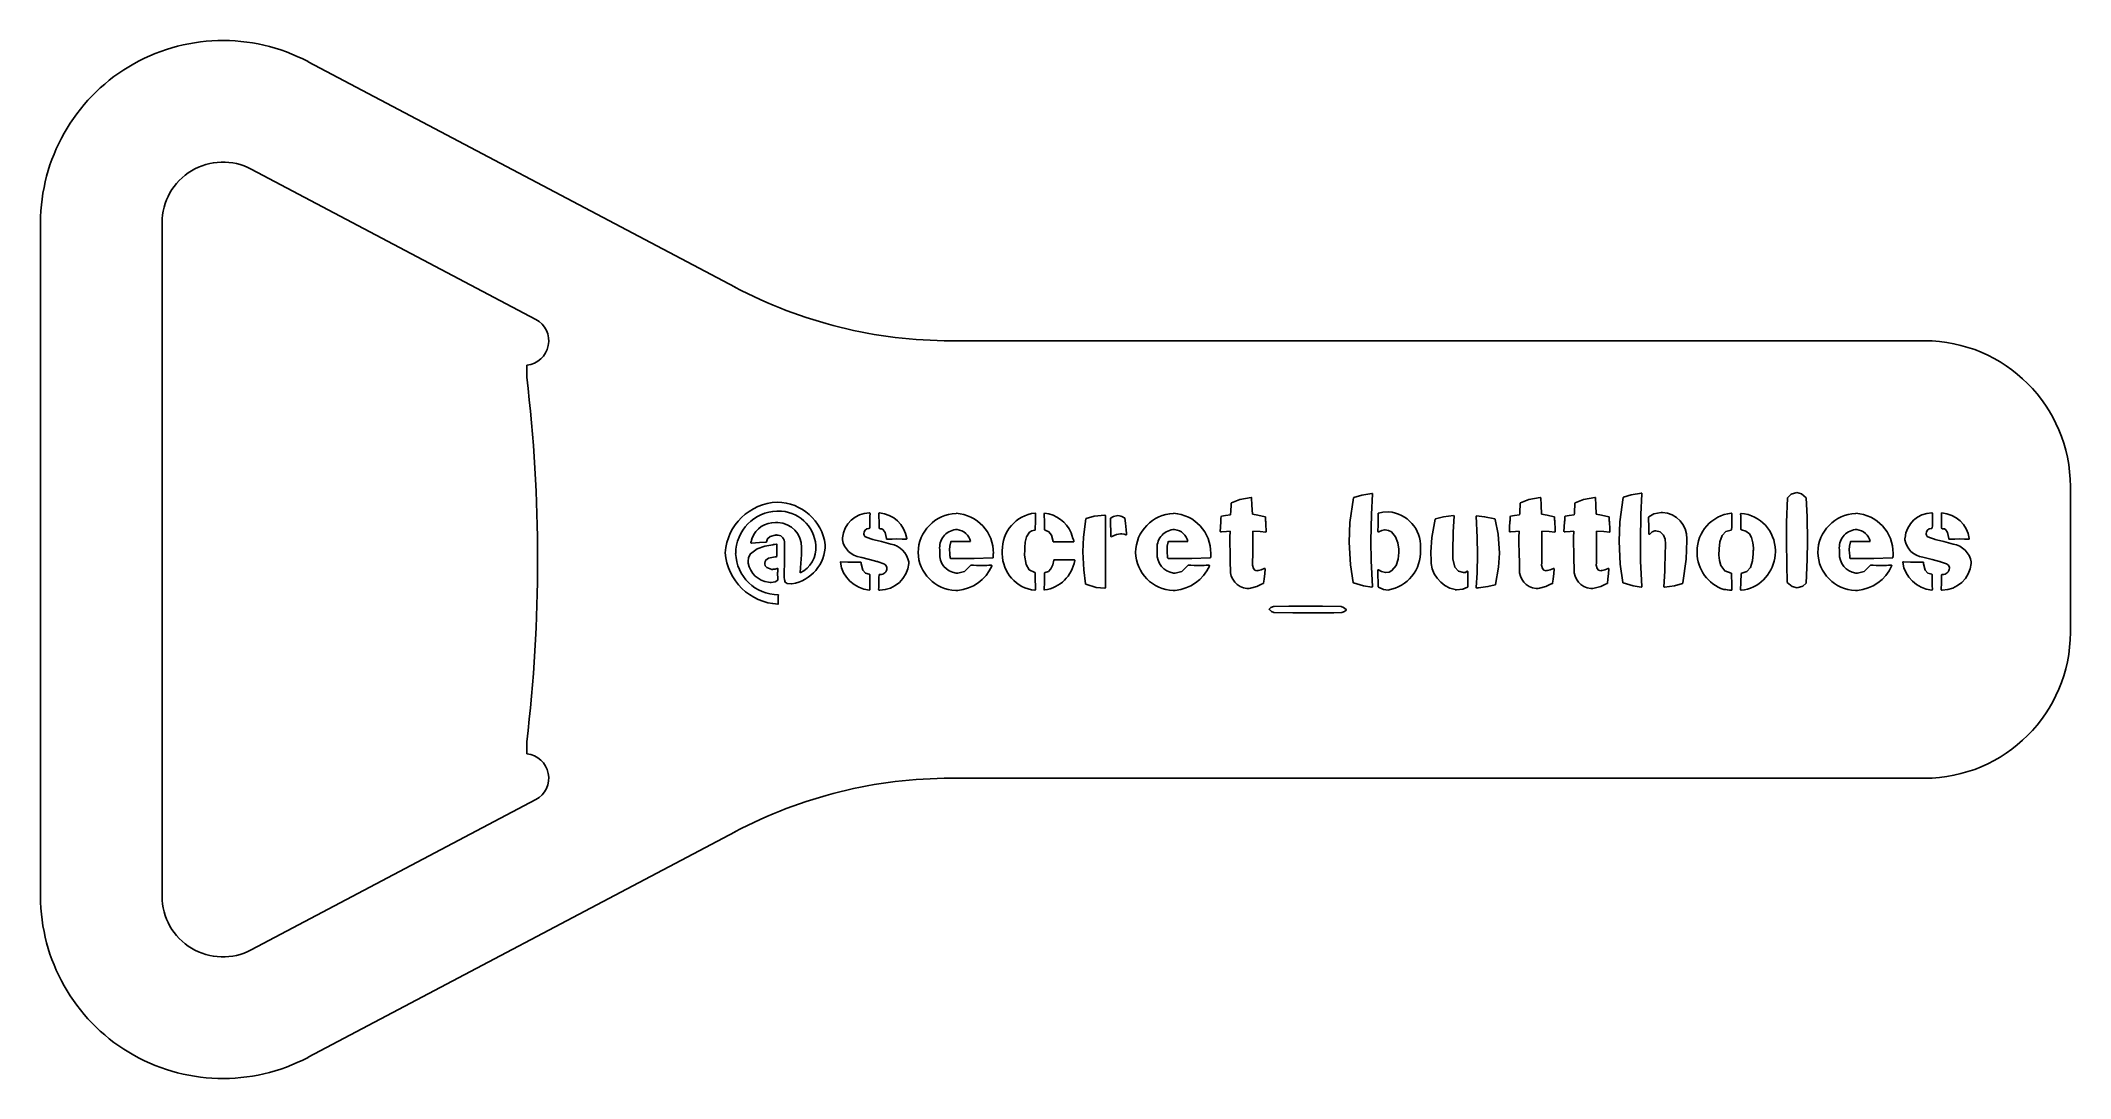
# Model space of a CAD drawing. Extents: x 2.55 to 5.84, y 8.37 to 10.05.
import ezdxf

# ---------------------------------------------------------------- set-up
doc = ezdxf.new("R2010")
doc.units = 0
doc.layers.get('0').update_dxf_attribs({"linetype": 'CONTINUOUS'})

msp = doc.modelspace()

# ---------------------------------------------------------------- linework, layer by layer
at = {"color": 7, "linetype": 'CONTINUOUS'}
for p, q in [((3.6792, 9.6469), (2.9878, 10.0121)), ((3.3566, 9.5947), (2.8958, 9.8381)), ((2.5546, 9.7511), (2.5546, 8.6603)), ((2.7514, 9.7511), (2.7514, 8.6603)), ((5.6057, 9.56), (4.0295, 9.56)), ((3.342, 9.501), (3.342, 9.5207)), ((4.6817, 9.3062), (4.681, 9.3055)), ((5.1182, 9.3066), (5.1175, 9.306)), ((5.3842, 9.3062), (5.384, 9.3058)), ((5.842, 9.0876), (5.842, 9.3238)), ((3.7472, 9.2841), (3.7484, 9.2841)), ((3.9123, 9.2802), (3.9123, 9.28)), ((4.1806, 9.2807), (4.1797, 9.2798)), ((4.2478, 9.2723), (4.2472, 9.2716)), ((4.279, 9.16), (4.279, 9.2768)), ((4.2872, 9.2711), (4.2879, 9.2434)), ((4.3043, 9.2759), (4.3046, 9.2759)), ((4.4672, 9.2757), (4.4665, 9.2748)), ((4.7206, 9.28), (4.7206, 9.2586)), ((4.8138, 9.2718), (4.8131, 9.2711)), ((4.8803, 9.2766), (4.8793, 9.2757)), ((4.9353, 9.2757), (4.9347, 9.2748)), ((5.0239, 9.2757), (5.0232, 9.2748)), ((5.1589, 9.2741), (5.1589, 9.2672)), ((5.1813, 9.2821), (5.1792, 9.2821)), ((5.633, 9.2802), (5.633, 9.28)), ((3.744, 9.2452), (3.745, 9.2452)), ((3.7488, 9.2654), (3.7447, 9.2654)), ((3.8533, 9.2392), (3.8533, 9.2377)), ((3.8535, 9.2406), (3.8535, 9.2408)), ((3.8877, 9.247), (3.8877, 9.2474)), ((3.8956, 9.2561), (3.8966, 9.2561)), ((3.8977, 9.2627), (3.8977, 9.2686)), ((3.9136, 9.2556), (3.9145, 9.2556)), ((4.0363, 9.2541), (4.039, 9.2541)), ((4.1645, 9.2531), (4.1647, 9.2531)), ((4.3884, 9.2541), (4.3912, 9.2541)), ((4.4661, 9.2504), (4.4672, 9.2504)), ((4.7313, 9.2536), (4.7322, 9.2536)), ((4.9342, 9.2504), (4.9353, 9.2504)), ((5.0228, 9.2504), (5.0239, 9.2504)), ((5.1594, 9.2575), (5.1594, 9.2509)), ((5.2209, 9.2365), (5.2209, 9.239)), ((5.2923, 9.2534), (5.2932, 9.2543)), ((5.2934, 9.2607), (5.2934, 9.267)), ((5.3084, 9.2607), (5.3084, 9.2545)), ((5.4934, 9.2541), (5.4961, 9.2541)), ((5.574, 9.2392), (5.574, 9.2377)), ((5.5742, 9.2406), (5.5742, 9.2408)), ((5.6084, 9.247), (5.6084, 9.2474)), ((5.6163, 9.2561), (5.6173, 9.2561)), ((5.6184, 9.2627), (5.6184, 9.2686)), ((5.6343, 9.2556), (5.6353, 9.2556)), ((3.7465, 9.2306), (3.7429, 9.2299)), ((3.7468, 9.2103), (3.7472, 9.211)), ((3.7472, 9.211), (3.7472, 9.2299)), ((3.7593, 9.2345), (3.7593, 9.2336)), ((3.7859, 9.1994), (3.7864, 9.2067)), ((3.7871, 9.2181), (3.7871, 9.2204)), ((4.0108, 9.216), (4.0108, 9.2215)), ((4.0279, 9.2078), (4.0288, 9.2071)), ((4.0975, 9.2112), (4.0975, 9.2153)), ((4.1121, 9.2199), (4.1121, 9.2149)), ((4.1483, 9.2128), (4.1483, 9.2162)), ((4.1485, 9.2194), (4.1485, 9.2249)), ((4.1952, 9.2342), (4.2273, 9.2342)), ((4.2189, 9.2049), (4.2029, 9.2049)), ((4.3629, 9.216), (4.3629, 9.2215)), ((4.38, 9.2078), (4.3809, 9.2071)), ((4.4497, 9.2112), (4.4497, 9.2153)), ((4.7541, 9.2222), (4.7541, 9.2172)), ((4.7896, 9.2215), (4.7896, 9.2249)), ((4.8418, 9.2067), (4.8418, 9.2185)), ((5.186, 9.2274), (5.186, 9.2231)), ((5.1863, 9.2313), (5.1863, 9.2292)), ((5.2374, 9.2187), (5.2374, 9.2167)), ((5.3283, 9.2185), (5.3283, 9.2147)), ((5.3285, 9.2244), (5.3285, 9.2212)), ((5.3642, 9.2181), (5.3642, 9.2204)), ((5.4679, 9.216), (5.4679, 9.2215)), ((5.485, 9.2078), (5.4859, 9.2071)), ((5.5547, 9.2112), (5.5547, 9.2153)), ((3.7274, 9.1987), (3.7274, 9.1996)), ((3.7482, 9.1807), (3.7482, 9.1832)), ((3.7484, 9.1857), (3.7484, 9.1907)), ((3.7586, 9.1857), (3.7586, 9.1818)), ((3.8824, 9.2014), (3.8767, 9.2014)), ((3.8833, 9.1985), (3.8833, 9.2005)), ((3.8975, 9.1689), (3.8975, 9.1809)), ((3.9123, 9.1727), (3.9123, 9.1648)), ((3.9143, 9.1814), (3.9134, 9.1814)), ((3.9252, 9.1928), (3.9252, 9.1919)), ((4.0401, 9.1837), (4.0374, 9.1837)), ((4.0868, 9.1962), (4.0705, 9.1962)), ((4.1816, 9.1848), (4.1806, 9.1839)), ((4.3923, 9.1837), (4.3896, 9.1837)), ((4.439, 9.1962), (4.4226, 9.1962)), ((4.4816, 9.1923), (4.4816, 9.1903)), ((4.5353, 9.1675), (4.536, 9.1737)), ((4.7215, 9.1889), (4.7211, 9.1889)), ((4.7331, 9.1846), (4.7327, 9.1846)), ((4.8607, 9.1844), (4.8591, 9.1844)), ((4.8659, 9.1616), (4.8659, 9.186)), ((4.9497, 9.1923), (4.9497, 9.1903)), ((5.0034, 9.1675), (5.0041, 9.1737)), ((5.0383, 9.1923), (5.0383, 9.1903)), ((5.092, 9.1675), (5.0927, 9.1737)), ((5.2932, 9.1762), (5.2932, 9.1828)), ((5.3096, 9.1837), (5.3087, 9.1828)), ((5.4973, 9.1837), (5.4945, 9.1837)), ((5.544, 9.1962), (5.5276, 9.1962)), ((5.6031, 9.2014), (5.5975, 9.2014)), ((5.604, 9.1985), (5.604, 9.2005)), ((5.6182, 9.1689), (5.6182, 9.1809)), ((5.633, 9.1727), (5.633, 9.1648)), ((5.635, 9.1814), (5.6341, 9.1814)), ((5.646, 9.1928), (5.646, 9.1919)), ((3.749, 9.1347), (3.749, 9.14)), ((3.7707, 9.1664), (3.7714, 9.1664)), ((3.9127, 9.1561), (3.9136, 9.1561)), ((4.0367, 9.1557), (4.0399, 9.1557)), ((4.3889, 9.1557), (4.3921, 9.1557)), ((4.5321, 9.1655), (4.5348, 9.1666)), ((4.7208, 9.1662), (4.7208, 9.1618)), ((4.8454, 9.1568), (4.8475, 9.1568)), ((5.0002, 9.1655), (5.003, 9.1666)), ((5.0888, 9.1655), (5.0915, 9.1666)), ((5.2864, 9.1566), (5.2861, 9.1566)), ((5.2936, 9.1568), (5.2936, 9.1634)), ((5.4939, 9.1557), (5.497, 9.1557)), ((5.6334, 9.1561), (5.6343, 9.1561)), ((4.5519, 9.1197), (4.5521, 9.1197)), ((4.6066, 9.1192), (4.6339, 9.1192)), ((4.6623, 9.1201), (4.6621, 9.1201)), ((3.342, 8.8907), (3.342, 8.9104)), ((4.0295, 8.8514), (5.6057, 8.8514)), ((2.8958, 8.5733), (3.3566, 8.8167)), ((2.9878, 8.3993), (3.6792, 8.7645))]:
    msp.add_line(p, q, dxfattribs=at)
at = {"color": 7, "linetype": 'CONTINUOUS', "flags": 128}
for points in [[(4.515, 9.3064), (4.4967, 9.3029), (4.4831, 9.2973)], [(4.5171, 9.2789), (4.5165, 9.2938), (4.5159, 9.3055)], [(4.681, 9.3055), (4.6752, 9.2656), (4.6739, 9.234)], [(4.7108, 9.3128), (4.6943, 9.31), (4.6817, 9.3062)], [(4.709, 9.2358), (4.71, 9.2784), (4.7117, 9.3119)], [(4.9832, 9.3064), (4.9649, 9.3029), (4.9513, 9.2973)], [(4.9852, 9.2789), (4.9847, 9.2938), (4.9841, 9.3055)], [(5.0717, 9.3064), (5.0534, 9.3029), (5.0398, 9.2973)], [(5.0738, 9.2789), (5.0732, 9.2938), (5.0726, 9.3055)], [(5.1175, 9.306), (5.1122, 9.2667), (5.1109, 9.2356)], [(5.1471, 9.3133), (5.1307, 9.3104), (5.1182, 9.3066)], [(5.1455, 9.2358), (5.1463, 9.2787), (5.148, 9.3123)], [(5.384, 9.3058), (5.3823, 9.2658), (5.3819, 9.2345)], [(5.3988, 9.3142), (5.3896, 9.3114), (5.3842, 9.3062)], [(5.4138, 9.3058), (5.4064, 9.3123), (5.3988, 9.3142)], [(5.4161, 9.2354), (5.4154, 9.2748), (5.4138, 9.3058)], [(3.8977, 9.2686), (3.8978, 9.2751), (3.8979, 9.2802)], [(3.9123, 9.28), (3.9124, 9.2735), (3.9125, 9.2684)], [(4.1656, 9.2541), (4.1657, 9.2686), (4.1661, 9.28)], [(4.1797, 9.2798), (4.1803, 9.2654), (4.1806, 9.2541)], [(4.2472, 9.2716), (4.2437, 9.2417), (4.2428, 9.2181)], [(4.2781, 9.2777), (4.2609, 9.2761), (4.2478, 9.2723)], [(4.2993, 9.2768), (4.2924, 9.2752), (4.2875, 9.2725)], [(4.3046, 9.2759), (4.3017, 9.2767), (4.2993, 9.2768)], [(4.3077, 9.2743), (4.3059, 9.2753), (4.3043, 9.2759)], [(4.3098, 9.2734), (4.3086, 9.2739), (4.3077, 9.2743)], [(4.3127, 9.2536), (4.3118, 9.2643), (4.3105, 9.2727)], [(4.4663, 9.2709), (4.4662, 9.2688), (4.4661, 9.2672)], [(4.4665, 9.2748), (4.4663, 9.2726), (4.4663, 9.2709)], [(4.4818, 9.2782), (4.4736, 9.277), (4.4672, 9.2757)], [(4.482, 9.2825), (4.4819, 9.2801), (4.4818, 9.2782)], [(4.4822, 9.2871), (4.4821, 9.2845), (4.482, 9.2825)], [(4.4827, 9.2964), (4.4825, 9.2912), (4.4822, 9.2871)], [(4.4831, 9.2973), (4.4828, 9.2968), (4.4827, 9.2964)], [(4.5376, 9.275), (4.5261, 9.2775), (4.5171, 9.2789)], [(4.5385, 9.2702), (4.5384, 9.2724), (4.5383, 9.2741)], [(4.7213, 9.2809), (4.7209, 9.2808), (4.7207, 9.2806), (4.7206, 9.28)], [(4.7381, 9.283), (4.7286, 9.2823), (4.7213, 9.2809)], [(4.8131, 9.2711), (4.8076, 9.2414), (4.8062, 9.2176)], [(4.8431, 9.2768), (4.8266, 9.2746), (4.8138, 9.2718)], [(4.8418, 9.2185), (4.8423, 9.2507), (4.8441, 9.2759)], [(4.8793, 9.2757), (4.8813, 9.2411), (4.8818, 9.214)], [(4.9097, 9.2714), (4.8933, 9.2749), (4.8803, 9.2766)], [(4.9172, 9.2158), (4.915, 9.2467), (4.9103, 9.2707)], [(4.9344, 9.2709), (4.9344, 9.2688), (4.9342, 9.2672)], [(4.9347, 9.2748), (4.9345, 9.2726), (4.9344, 9.2709)], [(4.9499, 9.2782), (4.9417, 9.277), (4.9353, 9.2757)], [(4.9502, 9.2825), (4.9501, 9.2801), (4.9499, 9.2782)], [(4.9503, 9.2871), (4.9502, 9.2845), (4.9502, 9.2825)], [(4.9508, 9.2964), (4.9506, 9.2912), (4.9503, 9.2871)], [(4.9513, 9.2973), (4.9509, 9.2968), (4.9508, 9.2964)], [(5.0057, 9.275), (4.9943, 9.2775), (4.9852, 9.2789)], [(5.0066, 9.2702), (5.0065, 9.2724), (5.0064, 9.2741)], [(5.023, 9.2709), (5.0229, 9.2688), (5.0228, 9.2672)], [(5.0232, 9.2748), (5.023, 9.2726), (5.023, 9.2709)], [(5.0385, 9.2782), (5.0303, 9.277), (5.0239, 9.2757)], [(5.0387, 9.2825), (5.0386, 9.2801), (5.0385, 9.2782)], [(5.0389, 9.2871), (5.0388, 9.2845), (5.0387, 9.2825)], [(5.0394, 9.2964), (5.0392, 9.2912), (5.0389, 9.2871)], [(5.0398, 9.2973), (5.0395, 9.2968), (5.0394, 9.2964)], [(5.0943, 9.275), (5.0828, 9.2775), (5.0738, 9.2789)], [(5.0952, 9.2702), (5.0951, 9.2724), (5.095, 9.2741)], [(5.1591, 9.2748), (5.159, 9.2744), (5.1589, 9.2741)], [(5.1792, 9.2821), (5.1673, 9.2798), (5.1591, 9.2748)], [(5.2934, 9.267), (5.2935, 9.2742), (5.2936, 9.2798)], [(5.3078, 9.2796), (5.308, 9.276), (5.308, 9.2732)], [(5.308, 9.2732), (5.3083, 9.2662), (5.3084, 9.2607)], [(5.6184, 9.2686), (5.6185, 9.2751), (5.6186, 9.2802)], [(5.633, 9.28), (5.6331, 9.2735), (5.6332, 9.2684)], [(3.7067, 9.2404), (3.7063, 9.2386), (3.706, 9.2372)], [(3.7304, 9.2342), (3.7319, 9.2394), (3.7359, 9.2429), (3.744, 9.2452)], [(3.745, 9.2452), (3.7458, 9.2454), (3.7465, 9.2454)], [(3.8535, 9.2408), (3.8533, 9.24), (3.8533, 9.2392)], [(3.9009, 9.2386), (3.893, 9.2412), (3.8894, 9.2432), (3.8882, 9.245), (3.8877, 9.247)], [(3.8975, 9.257), (3.8976, 9.2602), (3.8977, 9.2627)], [(3.9045, 9.2377), (3.9025, 9.2382), (3.9009, 9.2386)], [(3.9316, 9.2308), (3.9165, 9.235), (3.9045, 9.2377)], [(3.9125, 9.2684), (3.9126, 9.2618), (3.9127, 9.2566)], [(3.9145, 9.2556), (3.9171, 9.2552), (3.9193, 9.2538), (3.9223, 9.2496), (3.9243, 9.2395)], [(3.9252, 9.2386), (3.934, 9.2389), (3.941, 9.239)], [(3.941, 9.239), (3.9498, 9.2388), (3.9567, 9.2386)], [(3.9567, 9.2386), (3.9571, 9.2387), (3.9574, 9.239), (3.9576, 9.2397)], [(4.1485, 9.2249), (4.149, 9.2338), (4.1512, 9.2425), (4.1563, 9.2498), (4.1601, 9.2521), (4.1645, 9.2531)], [(4.1816, 9.2531), (4.1877, 9.2507), (4.1916, 9.2452), (4.1943, 9.2349)], [(4.2266, 9.2399), (4.2248, 9.245), (4.2234, 9.2491)], [(4.2282, 9.2354), (4.2272, 9.2379), (4.2266, 9.2399)], [(4.2893, 9.2427), (4.297, 9.2463), (4.3036, 9.2474)], [(4.3036, 9.2474), (4.3048, 9.2473), (4.3057, 9.2472)], [(4.3057, 9.2472), (4.3094, 9.2466), (4.3121, 9.2454)], [(4.3121, 9.2454), (4.3125, 9.2452), (4.3127, 9.2452), (4.3129, 9.2452), (4.3131, 9.2454), (4.3132, 9.2457), (4.3132, 9.2461)], [(4.313, 9.2497), (4.3129, 9.2519), (4.3127, 9.2536)], [(4.3132, 9.2461), (4.313, 9.2481), (4.313, 9.2497)], [(4.4661, 9.2672), (4.4653, 9.2583), (4.4651, 9.2513)], [(4.4672, 9.2504), (4.475, 9.2512), (4.4811, 9.2516)], [(4.4811, 9.2516), (4.4807, 9.2415), (4.4806, 9.2336)], [(4.518, 9.2304), (4.5178, 9.2423), (4.5178, 9.2518)], [(4.5178, 9.2518), (4.5295, 9.2509), (4.5387, 9.2499)], [(4.5387, 9.2666), (4.5385, 9.2686), (4.5385, 9.2702)], [(4.5391, 9.2586), (4.539, 9.2631), (4.5387, 9.2666)], [(4.5387, 9.2499), (4.5391, 9.2501), (4.5393, 9.2503), (4.5394, 9.2509)], [(4.5394, 9.2509), (4.5392, 9.2552), (4.5391, 9.2586)], [(4.7206, 9.2586), (4.7205, 9.2545), (4.7204, 9.2513)], [(4.7218, 9.2504), (4.7269, 9.2528), (4.7313, 9.2536)], [(4.7322, 9.2536), (4.7375, 9.2529), (4.7422, 9.2506), (4.7491, 9.2426), (4.7528, 9.2327), (4.7541, 9.2222)], [(4.9342, 9.2672), (4.9335, 9.2583), (4.9333, 9.2513)], [(4.9353, 9.2504), (4.9431, 9.2512), (4.9492, 9.2516)], [(4.9492, 9.2516), (4.9488, 9.2415), (4.9488, 9.2336)], [(4.9859, 9.2518), (4.9976, 9.2509), (5.0069, 9.2499)], [(4.9861, 9.2304), (4.986, 9.2423), (4.9859, 9.2518)], [(5.0069, 9.2666), (5.0067, 9.2686), (5.0066, 9.2702)], [(5.0073, 9.2586), (5.0072, 9.2631), (5.0069, 9.2666)], [(5.0069, 9.2499), (5.0072, 9.2501), (5.0074, 9.2503), (5.0075, 9.2509)], [(5.0075, 9.2509), (5.0073, 9.2552), (5.0073, 9.2586)], [(5.0228, 9.2672), (5.022, 9.2583), (5.0218, 9.2513)], [(5.0239, 9.2504), (5.0317, 9.2512), (5.0378, 9.2516)], [(5.0378, 9.2516), (5.0374, 9.2415), (5.0373, 9.2336)], [(5.0745, 9.2518), (5.0862, 9.2509), (5.0954, 9.2499)], [(5.0747, 9.2304), (5.0745, 9.2423), (5.0745, 9.2518)], [(5.0954, 9.2666), (5.0952, 9.2686), (5.0952, 9.2702)], [(5.0958, 9.2586), (5.0957, 9.2631), (5.0954, 9.2666)], [(5.0954, 9.2499), (5.0958, 9.2501), (5.096, 9.2503), (5.0961, 9.2509)], [(5.0961, 9.2509), (5.0959, 9.2552), (5.0958, 9.2586)], [(5.1589, 9.2672), (5.159, 9.2637), (5.1591, 9.2609)], [(5.1591, 9.2609), (5.1593, 9.259), (5.1594, 9.2575)], [(5.1594, 9.2509), (5.1593, 9.2489), (5.1591, 9.2474)], [(5.1608, 9.2467), (5.1648, 9.2503), (5.1687, 9.252)], [(5.1687, 9.252), (5.1699, 9.2521), (5.1708, 9.2522)], [(5.1708, 9.2522), (5.1777, 9.2504), (5.1828, 9.2452), (5.1854, 9.2385), (5.1863, 9.2313)], [(5.2729, 9.2231), (5.274, 9.2342), (5.278, 9.2445), (5.284, 9.2508), (5.2923, 9.2534)], [(5.2932, 9.2543), (5.2934, 9.2579), (5.2934, 9.2607)], [(5.3094, 9.2536), (5.3163, 9.2518), (5.322, 9.2474), (5.3256, 9.2411), (5.3278, 9.2329), (5.3285, 9.2244)], [(5.5742, 9.2408), (5.574, 9.24), (5.574, 9.2392)], [(5.6216, 9.2386), (5.6137, 9.2412), (5.6101, 9.2432), (5.6089, 9.245), (5.6084, 9.247)], [(5.6182, 9.257), (5.6184, 9.2602), (5.6184, 9.2627)], [(5.6252, 9.2377), (5.6232, 9.2382), (5.6216, 9.2386)], [(5.6523, 9.2308), (5.6372, 9.235), (5.6252, 9.2377)], [(5.6332, 9.2684), (5.6333, 9.2618), (5.6334, 9.2566)], [(5.6353, 9.2556), (5.6378, 9.2552), (5.64, 9.2538), (5.643, 9.2496), (5.645, 9.2395)], [(5.646, 9.2386), (5.6548, 9.2389), (5.6617, 9.239)], [(5.6617, 9.239), (5.6705, 9.2388), (5.6774, 9.2386)], [(5.6774, 9.2386), (5.6778, 9.2387), (5.6781, 9.239), (5.6783, 9.2397)], [(3.7406, 9.2297), (3.7275, 9.2273), (3.7149, 9.223), (3.7044, 9.215), (3.7012, 9.2091), (3.7003, 9.2026)], [(3.7051, 9.2336), (3.7049, 9.2331), (3.7049, 9.2329), (3.7049, 9.2327), (3.7051, 9.2325), (3.7053, 9.2324), (3.7058, 9.2324)], [(3.7058, 9.2361), (3.7055, 9.2347), (3.7051, 9.2336)], [(3.706, 9.2372), (3.7058, 9.2366), (3.7058, 9.2361)], [(3.7058, 9.2324), (3.719, 9.2332), (3.7295, 9.2336)], [(3.7274, 9.1996), (3.7278, 9.2024), (3.7291, 9.2048), (3.7336, 9.2079), (3.7445, 9.2101)], [(3.7429, 9.2299), (3.7416, 9.2298), (3.7406, 9.2297)], [(3.7445, 9.2101), (3.7458, 9.2102), (3.7468, 9.2103)], [(3.7595, 9.2155), (3.7592, 9.1988), (3.7586, 9.1857)], [(3.7593, 9.2336), (3.7594, 9.2235), (3.7595, 9.2155)], [(3.7864, 9.2067), (3.787, 9.2131), (3.7871, 9.2181)], [(3.7869, 9.2229), (3.787, 9.2241), (3.7871, 9.2251)], [(3.7871, 9.2204), (3.787, 9.2218), (3.7869, 9.2229)], [(3.8822, 9.2094), (3.8972, 9.2055), (3.9091, 9.2026)], [(4.0285, 9.2345), (4.0271, 9.2271), (4.0267, 9.2212)], [(4.0267, 9.2212), (4.0269, 9.2157), (4.0274, 9.2115)], [(4.0274, 9.2115), (4.0276, 9.2104), (4.0276, 9.2096)], [(4.0276, 9.2096), (4.0277, 9.2086), (4.0279, 9.2078)], [(4.0288, 9.2071), (4.0667, 9.2073), (4.0964, 9.2083)], [(4.0606, 9.2347), (4.0432, 9.235), (4.0294, 9.2351)], [(4.0973, 9.209), (4.0975, 9.2102), (4.0975, 9.2112)], [(4.1483, 9.2162), (4.1484, 9.218), (4.1485, 9.2194)], [(4.1647, 9.1848), (4.1558, 9.189), (4.1505, 9.1974), (4.1483, 9.2128)], [(4.1943, 9.2349), (4.1944, 9.2346), (4.1946, 9.2343), (4.1952, 9.2342)], [(4.2029, 9.2049), (4.1992, 9.205), (4.1964, 9.2051)], [(4.2284, 9.2051), (4.2231, 9.2049), (4.2189, 9.2049)], [(4.2273, 9.2342), (4.2278, 9.2344), (4.2281, 9.2346), (4.2282, 9.2354)], [(4.2428, 9.2181), (4.2441, 9.189), (4.2469, 9.1664)], [(4.3807, 9.2345), (4.3793, 9.2271), (4.3789, 9.2212)], [(4.3789, 9.2212), (4.379, 9.2157), (4.3795, 9.2115)], [(4.3795, 9.2115), (4.3797, 9.2104), (4.3798, 9.2096)], [(4.3798, 9.2096), (4.3799, 9.2086), (4.38, 9.2078)], [(4.3809, 9.2071), (4.4188, 9.2073), (4.4486, 9.2083)], [(4.4128, 9.2347), (4.3953, 9.235), (4.3816, 9.2351)], [(4.4495, 9.209), (4.4496, 9.2102), (4.4497, 9.2112)], [(4.4806, 9.2336), (4.4809, 9.2153), (4.4813, 9.201)], [(4.5175, 9.1989), (4.5179, 9.2165), (4.518, 9.2304)], [(4.6739, 9.234), (4.6758, 9.1971), (4.6801, 9.1684)], [(4.7115, 9.162), (4.7095, 9.2033), (4.709, 9.2358)], [(4.7541, 9.2172), (4.7531, 9.2064), (4.7498, 9.1962), (4.7432, 9.1877), (4.7385, 9.1853), (4.7331, 9.1846)], [(4.8062, 9.2176), (4.8063, 9.2125), (4.8065, 9.2085)], [(4.8591, 9.1844), (4.8509, 9.187), (4.8451, 9.1935), (4.8418, 9.2067)], [(4.8818, 9.214), (4.8812, 9.184), (4.8796, 9.1605)], [(4.911, 9.165), (4.916, 9.1933), (4.9172, 9.2158)], [(4.9488, 9.2336), (4.949, 9.2153), (4.9495, 9.201)], [(4.9857, 9.1989), (4.986, 9.2165), (4.9861, 9.2304)], [(5.0373, 9.2336), (5.0376, 9.2153), (5.038, 9.201)], [(5.0742, 9.1989), (5.0746, 9.2165), (5.0747, 9.2304)], [(5.1109, 9.2356), (5.1127, 9.198), (5.117, 9.1687)], [(5.1478, 9.1618), (5.1459, 9.2032), (5.1455, 9.2358)], [(5.1858, 9.219), (5.185, 9.1868), (5.1835, 9.1616)], [(5.186, 9.2231), (5.1859, 9.2208), (5.1858, 9.219)], [(5.1863, 9.2292), (5.1862, 9.2282), (5.186, 9.2274)], [(5.2143, 9.1677), (5.2197, 9.2061), (5.2209, 9.2365)], [(5.2727, 9.2128), (5.2728, 9.2164), (5.2731, 9.2192)], [(5.2923, 9.1837), (5.2822, 9.1875), (5.2757, 9.1961), (5.2734, 9.2043), (5.2727, 9.2128)], [(5.2731, 9.2192), (5.273, 9.2214), (5.2729, 9.2231)], [(5.3283, 9.2147), (5.3273, 9.2035), (5.3237, 9.193), (5.3178, 9.1865), (5.3096, 9.1837)], [(5.3285, 9.2212), (5.3284, 9.2197), (5.3283, 9.2185)], [(5.3819, 9.2345), (5.3825, 9.1976), (5.3835, 9.1687)], [(5.4138, 9.1675), (5.4156, 9.2055), (5.4161, 9.2354)], [(5.4857, 9.2345), (5.4842, 9.2271), (5.4838, 9.2212)], [(5.4838, 9.2212), (5.484, 9.2157), (5.4845, 9.2115)], [(5.4845, 9.2115), (5.4847, 9.2104), (5.4847, 9.2096)], [(5.4847, 9.2096), (5.4848, 9.2086), (5.485, 9.2078)], [(5.4859, 9.2071), (5.5238, 9.2073), (5.5535, 9.2083)], [(5.5178, 9.2347), (5.5003, 9.235), (5.4866, 9.2351)], [(5.5544, 9.209), (5.5546, 9.2102), (5.5547, 9.2112)], [(5.6029, 9.2094), (5.6179, 9.2055), (5.6298, 9.2026)], [(3.7003, 9.2026), (3.7004, 9.2009), (3.7005, 9.1996)], [(3.739, 9.1896), (3.7305, 9.1926), (3.7282, 9.1952), (3.7274, 9.1987)], [(3.7379, 9.1687), (3.7441, 9.1697), (3.7484, 9.1721)], [(3.7411, 9.1898), (3.7399, 9.1897), (3.739, 9.1896)], [(3.7475, 9.1912), (3.744, 9.1902), (3.7411, 9.1898)], [(3.7484, 9.1907), (3.7483, 9.1912), (3.7482, 9.1913), (3.7481, 9.1914), (3.7479, 9.1915), (3.7478, 9.1915), (3.7475, 9.1912)], [(3.7482, 9.1832), (3.7482, 9.1846), (3.7484, 9.1857)], [(3.7488, 9.1727), (3.7483, 9.1772), (3.7482, 9.1807)], [(3.7484, 9.1721), (3.7487, 9.1724), (3.7488, 9.1727)], [(3.7586, 9.1818), (3.7589, 9.1769), (3.7593, 9.173)], [(3.7597, 9.1723), (3.7598, 9.1705), (3.7606, 9.1689), (3.7619, 9.1677), (3.7635, 9.1669), (3.7707, 9.1664)], [(3.7848, 9.1839), (3.7852, 9.1926), (3.7859, 9.1994)], [(3.8767, 9.2014), (3.8622, 9.2016), (3.8508, 9.2021)], [(3.8966, 9.1818), (3.8903, 9.1838), (3.886, 9.1886), (3.8833, 9.1985)], [(3.9091, 9.2026), (3.9096, 9.2024), (3.91, 9.2024)], [(3.91, 9.2024), (3.9105, 9.2023), (3.9109, 9.2021)], [(3.9109, 9.2021), (3.9204, 9.1986), (3.9237, 9.1964), (3.9252, 9.1928)], [(3.9125, 9.1807), (3.9123, 9.1763), (3.9123, 9.1727)], [(3.9605, 9.1992), (3.9607, 9.2006), (3.9608, 9.2017)], [(4.0606, 9.1962), (4.0508, 9.1864), (4.0401, 9.1837)], [(4.0613, 9.1964), (4.0609, 9.1964), (4.0606, 9.1962)], [(4.0705, 9.1962), (4.0653, 9.1963), (4.0613, 9.1964)], [(4.0943, 9.1964), (4.0901, 9.1963), (4.0868, 9.1962)], [(4.0953, 9.195), (4.0954, 9.1953), (4.0955, 9.1955), (4.0954, 9.1958), (4.0953, 9.196), (4.0948, 9.1963), (4.0943, 9.1964)], [(4.1654, 9.1839), (4.1651, 9.1845), (4.1647, 9.1848)], [(4.1656, 9.1705), (4.1655, 9.178), (4.1654, 9.1839)], [(4.1806, 9.1839), (4.1802, 9.169), (4.1797, 9.1573)], [(4.1954, 9.2044), (4.1937, 9.1973), (4.1908, 9.1907), (4.1869, 9.1865), (4.1816, 9.1848)], [(4.4128, 9.1962), (4.4029, 9.1864), (4.3923, 9.1837)], [(4.4135, 9.1964), (4.4131, 9.1964), (4.4128, 9.1962)], [(4.4226, 9.1962), (4.4175, 9.1963), (4.4135, 9.1964)], [(4.4465, 9.1964), (4.4423, 9.1963), (4.439, 9.1962)], [(4.4474, 9.195), (4.4476, 9.1953), (4.4477, 9.1955), (4.4476, 9.1958), (4.4474, 9.196), (4.447, 9.1963), (4.4465, 9.1964)], [(4.4813, 9.201), (4.4814, 9.1961), (4.4816, 9.1923)], [(4.5173, 9.1967), (4.5174, 9.1979), (4.5175, 9.1989)], [(4.5246, 9.1875), (4.5212, 9.1886), (4.5188, 9.1912), (4.5173, 9.1967)], [(4.5271, 9.188), (4.5257, 9.1877), (4.5246, 9.1875)], [(4.5364, 9.1912), (4.5313, 9.1892), (4.5271, 9.188)], [(4.536, 9.1737), (4.5371, 9.183), (4.5378, 9.1903)], [(4.7201, 9.188), (4.7204, 9.1782), (4.7206, 9.1705)], [(4.7327, 9.1846), (4.7261, 9.1862), (4.7215, 9.1889)], [(4.8659, 9.186), (4.8658, 9.1863), (4.8657, 9.1865), (4.8655, 9.1867), (4.8652, 9.1869), (4.8649, 9.1869), (4.8646, 9.1868), (4.8641, 9.1864)], [(4.9495, 9.201), (4.9496, 9.1961), (4.9497, 9.1923)], [(4.9854, 9.1967), (4.9855, 9.1979), (4.9857, 9.1989)], [(4.9927, 9.1875), (4.9893, 9.1886), (4.9869, 9.1912), (4.9854, 9.1967)], [(4.9952, 9.188), (4.9938, 9.1877), (4.9927, 9.1875)], [(5.0046, 9.1912), (4.9994, 9.1892), (4.9952, 9.188)], [(5.0041, 9.1737), (5.0053, 9.183), (5.0059, 9.1903)], [(5.038, 9.201), (5.0381, 9.1961), (5.0383, 9.1923)], [(5.074, 9.1967), (5.0741, 9.1979), (5.0742, 9.1989)], [(5.0813, 9.1875), (5.0779, 9.1886), (5.0755, 9.1912), (5.074, 9.1967)], [(5.0838, 9.188), (5.0824, 9.1877), (5.0813, 9.1875)], [(5.0931, 9.1912), (5.088, 9.1892), (5.0838, 9.188)], [(5.0927, 9.1737), (5.0938, 9.183), (5.0945, 9.1903)], [(5.2936, 9.1634), (5.2934, 9.1706), (5.2932, 9.1762)], [(5.3087, 9.1828), (5.3084, 9.1682), (5.3078, 9.1568)], [(5.5178, 9.1962), (5.5079, 9.1864), (5.4973, 9.1837)], [(5.5184, 9.1964), (5.518, 9.1964), (5.5178, 9.1962)], [(5.5276, 9.1962), (5.5225, 9.1963), (5.5184, 9.1964)], [(5.5515, 9.1964), (5.5473, 9.1963), (5.544, 9.1962)], [(5.5524, 9.195), (5.5525, 9.1953), (5.5526, 9.1955), (5.5525, 9.1958), (5.5524, 9.196), (5.552, 9.1963), (5.5515, 9.1964)], [(5.5975, 9.2014), (5.5829, 9.2016), (5.5715, 9.2021)], [(5.6173, 9.1818), (5.6111, 9.1838), (5.6067, 9.1886), (5.604, 9.1985)], [(5.6298, 9.2026), (5.6303, 9.2024), (5.6307, 9.2024)], [(5.6307, 9.2024), (5.6312, 9.2023), (5.6316, 9.2021)], [(5.6316, 9.2021), (5.6411, 9.1986), (5.6444, 9.1964), (5.646, 9.1928)], [(5.6332, 9.1807), (5.6331, 9.1763), (5.633, 9.1727)], [(5.6812, 9.1992), (5.6814, 9.2006), (5.6815, 9.2017)], [(3.7336, 9.1691), (3.736, 9.1687), (3.7379, 9.1687)], [(3.8977, 9.157), (3.8975, 9.1637), (3.8975, 9.1689)], [(3.9123, 9.1648), (3.9121, 9.1604), (3.9118, 9.157)], [(4.1658, 9.1568), (4.1657, 9.1645), (4.1656, 9.1705)], [(4.1797, 9.1573), (4.1796, 9.1571), (4.1796, 9.1569), (4.1797, 9.1567), (4.1799, 9.1565), (4.1806, 9.1563)], [(4.2474, 9.1657), (4.2643, 9.1605), (4.2781, 9.1591)], [(4.5084, 9.1586), (4.5116, 9.1587), (4.5141, 9.1593)], [(4.5141, 9.1593), (4.5245, 9.1618), (4.5321, 9.1655)], [(4.5348, 9.1666), (4.5351, 9.1667), (4.5353, 9.167), (4.5353, 9.1675)], [(4.6807, 9.1677), (4.6973, 9.1632), (4.7106, 9.1611)], [(4.7106, 9.1611), (4.7111, 9.1612), (4.7113, 9.1613), (4.7114, 9.1614), (4.7115, 9.1617), (4.7115, 9.162)], [(4.7206, 9.1705), (4.7208, 9.1681), (4.7208, 9.1662)], [(4.7208, 9.1618), (4.721, 9.1614), (4.7213, 9.1611)], [(4.7213, 9.1611), (4.7296, 9.1573), (4.7368, 9.1561)], [(4.8475, 9.1568), (4.8578, 9.1578), (4.8655, 9.1607)], [(4.8655, 9.1607), (4.8658, 9.1611), (4.8659, 9.1616)], [(4.8805, 9.1595), (4.882, 9.1597), (4.8832, 9.1598)], [(4.8832, 9.1598), (4.8985, 9.1618), (4.9103, 9.1645)], [(4.9765, 9.1586), (4.9798, 9.1587), (4.9822, 9.1593)], [(4.9822, 9.1593), (4.9926, 9.1618), (5.0002, 9.1655)], [(5.003, 9.1666), (5.0033, 9.1667), (5.0034, 9.167), (5.0034, 9.1675)], [(5.0651, 9.1586), (5.0683, 9.1587), (5.0708, 9.1593)], [(5.0708, 9.1593), (5.0812, 9.1618), (5.0888, 9.1655)], [(5.0915, 9.1666), (5.0918, 9.1667), (5.092, 9.167), (5.092, 9.1675)], [(5.1177, 9.168), (5.1337, 9.1633), (5.1466, 9.1609)], [(5.1844, 9.1607), (5.201, 9.1633), (5.2136, 9.167)], [(5.2807, 9.1573), (5.2839, 9.1569), (5.2864, 9.1566)], [(5.2861, 9.1566), (5.2898, 9.156), (5.2927, 9.1559)], [(5.3087, 9.1559), (5.3144, 9.1567), (5.3189, 9.1575)], [(5.3835, 9.1687), (5.3916, 9.1619), (5.3997, 9.16)], [(5.3997, 9.16), (5.4086, 9.1624), (5.4138, 9.1675)], [(5.6184, 9.157), (5.6182, 9.1637), (5.6182, 9.1689)], [(5.633, 9.1648), (5.6328, 9.1604), (5.6325, 9.157)], [(3.7488, 9.1333), (3.7489, 9.1332), (3.7489, 9.1331), (3.7489, 9.1331), (3.7489, 9.1331), (3.7489, 9.1331), (3.7489, 9.1331), (3.7489, 9.1331), (3.7489, 9.1331), (3.749, 9.1331), (3.749, 9.1332), (3.749, 9.1333), (3.749, 9.1347)], [(4.5514, 9.1293), (4.5472, 9.1279), (4.5446, 9.1256)], [(4.5446, 9.1247), (4.5482, 9.1212), (4.5519, 9.1197)], [(4.5526, 9.1295), (4.5519, 9.1293), (4.5514, 9.1293)], [(4.5521, 9.1197), (4.5826, 9.1194), (4.6066, 9.1192)], [(4.6068, 9.1301), (4.5764, 9.1299), (4.5526, 9.1295)], [(4.661, 9.1295), (4.6306, 9.13), (4.6068, 9.1301)], [(4.6339, 9.1192), (4.6492, 9.1194), (4.6612, 9.1197)], [(4.6692, 9.1247), (4.6648, 9.1278), (4.661, 9.1295)], [(4.6612, 9.1197), (4.6615, 9.1198), (4.6617, 9.1199)], [(4.6617, 9.1199), (4.662, 9.12), (4.6623, 9.1201)], [(4.6621, 9.1201), (4.6664, 9.1215), (4.6692, 9.1236)], [(4.6692, 9.1236), (4.6693, 9.1239), (4.6694, 9.1242), (4.6692, 9.1247)]]:
    msp.add_lwpolyline(points, dxfattribs=at)
at = {"color": 7, "linetype": 'CONTINUOUS'}
for centre, radius, start, end in [((2.8498, 9.7511), 0.2953, 62.1535, 180), ((2.8498, 9.7511), 0.0984, 62.1535, 180), ((4.0295, 10.31), 0.75, 242.1535, 270), ((3.3382, 9.5599), 0.0394, 275.489, 62.1535), ((5.6057, 9.3238), 0.2362, 0, 90), ((0.8595, 9.2057), 2.5, 353.2169, 6.7831), ((4.5151, 9.3056), 0.000853, 357.4847, 92.5153), ((4.711, 9.3121), 0.000754, 345.7698, 102.1469), ((4.9832, 9.3056), 0.000853, 357.4847, 92.5153), ((5.0718, 9.3056), 0.000853, 357.4847, 92.5153), ((5.1472, 9.3125), 0.000787, 349.0432, 100.9568), ((3.7516, 9.2101), 0.0886, 92.3659, 175.7542), ((3.7496, 9.2149), 0.0693, 91.9207, 179.4444), ((3.7462, 9.2188), 0.0799, 7.8543, 88.7396), ((3.7497, 9.2236), 0.0606, 4.2836, 91.2604), ((3.8973, 9.2372), 0.0439, 90.4008, 175.5565), ((3.897, 9.2803), 0.000858, 355.6154, 92.3013), ((3.9131, 9.2803), 0.000859, 87.8329, 184.2504), ((3.9091, 9.2323), 0.049, 8.6864, 85.2695), ((4.0402, 9.216), 0.0645, 92.4511, 178.9986), ((4.0337, 9.2167), 0.0639, 358.814, 86.6361), ((4.1723, 9.2211), 0.0603, 96.8367, 181.1253), ((4.1652, 9.2801), 0.000859, 357.8329, 94.2504), ((4.1755, 9.2289), 0.052, 22.77, 84.299), ((4.2782, 9.2769), 0.000853, 357.4847, 92.5153), ((4.2879, 9.2717), 0.000863, 117.757, 222.8655), ((4.3098, 9.2728), 0.000623, 353.5017, 93.704), ((4.3923, 9.216), 0.0645, 92.4511, 178.9986), ((4.3858, 9.2167), 0.0639, 358.814, 86.6361), ((4.5375, 9.2743), 0.000763, 347.8263, 85.9135), ((4.7332, 9.2268), 0.0564, 358.1197, 84.9938), ((4.8432, 9.276), 0.000864, 355.9478, 94.0522), ((4.9097, 9.2707), 0.000623, 353.5017, 93.704), ((5.0056, 9.2743), 0.000763, 347.8263, 85.9135), ((5.0942, 9.2743), 0.000763, 347.8263, 85.9135), ((5.1789, 9.2402), 0.0419, 358.3877, 86.8195), ((5.2993, 9.2192), 0.0619, 96.0394, 180.3916), ((5.2928, 9.2798), 0.000853, 357.4847, 92.5153), ((5.3086, 9.2796), 0.000853, 87.4847, 182.5153), ((5.3032, 9.2197), 0.061, 0.6527, 84.8781), ((5.4973, 9.216), 0.0645, 92.4511, 178.9986), ((5.4908, 9.2167), 0.0639, 358.814, 86.6361), ((5.618, 9.2372), 0.0439, 90.4008, 175.5565), ((5.6178, 9.2803), 0.000858, 355.6154, 92.3013), ((5.6338, 9.2803), 0.000859, 87.8329, 184.2504), ((5.6298, 9.2323), 0.049, 8.6864, 85.2695), ((3.7437, 9.2257), 0.0398, 88.4637, 158.2724), ((3.7474, 9.2335), 0.0119, 4.6627, 94.2321), ((3.7472, 9.2256), 0.0399, 359.3569, 87.6636), ((3.8867, 9.243), 0.0338, 189.0184, 262.3033), ((3.8961, 9.2477), 0.00844, 93.1384, 181.6241), ((3.8966, 9.257), 0.000858, 265.6154, 2.3013), ((3.9136, 9.2565), 0.000858, 175.6154, 272.3013), ((3.9252, 9.2394), 0.000859, 177.8329, 274.2504), ((4.0398, 9.2251), 0.0292, 96.8706, 187.0353), ((4.0372, 9.2303), 0.0238, 10.6238, 85.6338), ((4.1647, 9.254), 0.000864, 265.9478, 4.0522), ((4.1815, 9.254), 0.000864, 175.9478, 274.0522), ((4.2887, 9.2433), 0.000835, 177.467, 308.2904), ((4.3919, 9.2251), 0.0292, 96.8706, 187.0353), ((4.3894, 9.2303), 0.0238, 10.6238, 85.6338), ((4.466, 9.2513), 0.000864, 175.9478, 274.0522), ((4.7213, 9.2512), 0.000904, 169.4488, 303.1711), ((4.9341, 9.2513), 0.000864, 175.9478, 274.0522), ((5.0227, 9.2513), 0.000864, 175.9478, 274.0522), ((5.1601, 9.2474), 0.000932, 176.3803, 317.2225), ((5.3093, 9.2545), 0.000859, 177.8329, 274.2504), ((5.4969, 9.2251), 0.0292, 96.8706, 187.0353), ((5.4943, 9.2303), 0.0238, 10.6238, 85.6338), ((5.6074, 9.243), 0.0338, 189.0184, 262.3033), ((5.6168, 9.2477), 0.00844, 93.1384, 181.6241), ((5.6173, 9.257), 0.000858, 265.6154, 2.3013), ((5.6343, 9.2565), 0.000858, 175.6154, 272.3013), ((5.6459, 9.2394), 0.000859, 177.8329, 274.2504), ((3.7531, 9.2234), 0.0901, 184.2501, 267.2914), ((3.7499, 9.2181), 0.0697, 182.0681, 269.6479), ((3.7296, 9.2343), 0.000766, 257.7776, 353.2978), ((3.7466, 9.23), 0.000642, 355.3589, 94.6411), ((3.761, 9.2299), 0.0644, 279.2961, 359.8261), ((3.7647, 9.2248), 0.0456, 296.2728, 4.1914), ((3.9249, 9.195), 0.0364, 10.5464, 79.4536), ((4.0386, 9.2186), 0.0629, 181.3013, 268.2981), ((4.0409, 9.2137), 0.0302, 175.6467, 263.3064), ((4.0293, 9.2344), 0.000753, 79.4041, 176.3458), ((4.0966, 9.209), 0.000753, 259.4041, 356.3458), ((4.1711, 9.2146), 0.059, 179.7468, 263.9795), ((4.1962, 9.2044), 0.000763, 77.8263, 175.9135), ((4.2287, 9.2043), 0.000788, 329.1523, 108.1674), ((4.3908, 9.2186), 0.0629, 181.3013, 268.2981), ((4.3931, 9.2137), 0.0302, 175.6467, 263.3064), ((4.3814, 9.2344), 0.000753, 79.4041, 176.3458), ((4.4487, 9.209), 0.000753, 259.4041, 356.3458), ((4.7264, 9.2185), 0.0632, 279.414, 2.7121), ((4.8555, 9.2049), 0.0491, 175.7868, 258.198), ((5.2999, 9.2167), 0.0625, 180.0384, 252.0579), ((5.3002, 9.2187), 0.064, 286.9734, 359.4165), ((5.4957, 9.2186), 0.0629, 181.3013, 268.2981), ((5.4981, 9.2137), 0.0302, 175.6467, 263.3064), ((5.4864, 9.2344), 0.000753, 79.4041, 176.3458), ((5.5537, 9.209), 0.000753, 259.4041, 356.3458), ((5.6456, 9.195), 0.0364, 10.5464, 79.4536), ((3.7371, 9.2061), 0.0371, 189.9683, 264.4848), ((3.7598, 9.1728), 0.000542, 163.0495, 260.4695), ((3.8507, 9.2013), 0.000864, 85.9478, 184.0522), ((3.9014, 9.2079), 0.052, 187.3656, 264.8907), ((3.8825, 9.2006), 0.000864, 355.9478, 94.0522), ((3.8966, 9.181), 0.000859, 357.8329, 94.2504), ((3.9132, 9.1807), 0.000753, 79.4041, 176.3458), ((3.9134, 9.2035), 0.0474, 270.2916, 354.8021), ((3.9146, 9.192), 0.0106, 268.3608, 359.1715), ((4.0339, 9.2227), 0.0673, 275.0981, 335.7511), ((4.1724, 9.2135), 0.0577, 278.174, 350.4936), ((4.3861, 9.2227), 0.0673, 275.0981, 335.7511), ((4.5112, 9.1882), 0.0297, 176.0041, 264.5968), ((4.5369, 9.1904), 0.000901, 350.4735, 120.866), ((4.721, 9.1881), 0.000864, 85.9478, 184.0522), ((4.8611, 9.1875), 0.00316, 261.6511, 339.9518), ((4.9793, 9.1882), 0.0297, 176.0041, 264.5968), ((5.005, 9.1904), 0.000901, 350.4735, 120.866), ((5.0679, 9.1882), 0.0297, 176.0041, 264.5968), ((5.0936, 9.1904), 0.000901, 350.4735, 120.866), ((5.2923, 9.1828), 0.000858, 355.6154, 92.3013), ((5.4911, 9.2227), 0.0673, 275.0981, 335.7511), ((5.5714, 9.2013), 0.000864, 85.9478, 184.0522), ((5.6221, 9.2079), 0.052, 187.3656, 264.8907), ((5.6032, 9.2006), 0.000864, 355.9478, 94.0522), ((5.6173, 9.181), 0.000859, 357.8329, 94.2504), ((5.634, 9.1807), 0.000753, 79.4041, 176.3458), ((5.6341, 9.2035), 0.0474, 270.2916, 354.8021), ((5.6353, 9.192), 0.0106, 268.3608, 359.1715), ((3.7861, 9.1421), 0.0371, 170.3491, 183.3659), ((3.8968, 9.157), 0.000859, 267.8329, 4.2504), ((3.9127, 9.157), 0.000864, 175.9478, 274.0522), ((4.165, 9.1568), 0.000858, 265.6154, 2.3013), ((4.2475, 9.1663), 0.00057, 170.0816, 259.9025), ((4.2782, 9.1599), 0.000859, 267.8329, 4.2504), ((4.6807, 9.1684), 0.000623, 173.5017, 273.704), ((4.8804, 9.1604), 0.000864, 175.9478, 274.0522), ((4.9104, 9.1651), 0.000582, 258.0663, 349.3138), ((5.1177, 9.1686), 0.000623, 173.5017, 273.704), ((5.1468, 9.1619), 0.000996, 260.653, 354.6422), ((5.1844, 9.1615), 0.000853, 177.4847, 272.5153), ((5.2136, 9.1677), 0.000642, 265.3589, 4.6411), ((5.2928, 9.1568), 0.000853, 267.4847, 2.5153), ((5.3086, 9.1568), 0.000853, 177.4847, 272.5153), ((5.6175, 9.157), 0.000859, 267.8329, 4.2504), ((5.6334, 9.157), 0.000864, 175.9478, 274.0522), ((4.545, 9.1251), 0.000575, 129.3104, 230.6896), ((5.6057, 9.0876), 0.2362, 270, 0), ((3.3382, 8.8516), 0.0394, 297.8465, 84.511), ((4.0295, 8.1014), 0.75, 90, 117.8465), ((2.8498, 8.6603), 0.2953, 180, 297.8465), ((2.8498, 8.6603), 0.0984, 180, 297.8465)]:
    msp.add_arc(centre, radius, start, end, dxfattribs=at)

doc.saveas('drawing.dxf')
